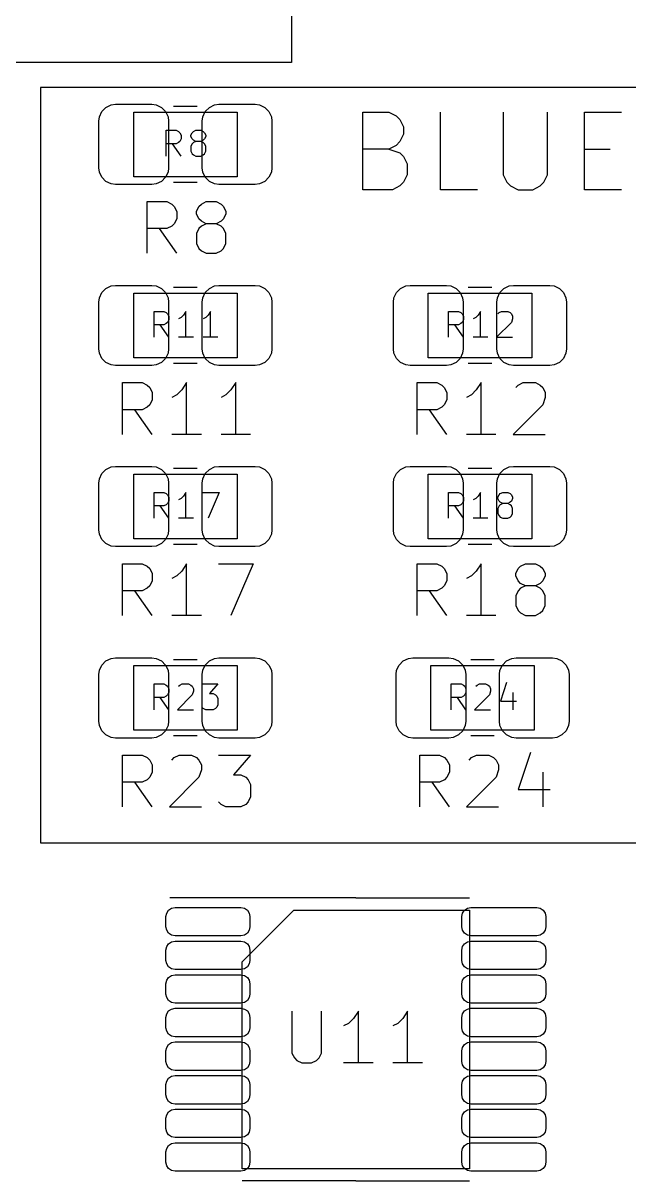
# Model space of a CAD drawing. Header units: millimetres. Extents: x 132 to 276, y -210 to -42.
# Drawn here: x 216.66 to 228.38, y -85.13 to -62.76 of the extents above; entities that cross this region are included whole.
import ezdxf

# ---------------------------------------------------------------- set-up
doc = ezdxf.new("R2010")
doc.units = ezdxf.units.MM
for name, color, linetype in [('BLACK', 7, 'CONTINUOUS'), ('GRAY3', 9, 'CONTINUOUS'), ('LYELLOW', 51, 'CONTINUOUS')]:
    doc.layers.add(name, color=color, linetype=linetype)

msp = doc.modelspace()

# ---------------------------------------------------------------- linework, layer by layer
at = {"layer": 'BLACK', "linetype": 'CONTINUOUS'}
for p, q in [((218.183775, -64.463587), (218.263587, -64.383775)), ((218.263587, -64.383775), (218.365883, -64.336074)), ((218.365883, -64.336074), (218.45, -64.325001)), ((218.45, -64.325001), (219.150001, -64.325)), ((219.150001, -64.325), (219.234117, -64.336074)), ((219.234117, -64.336074), (219.336413, -64.383775)), ((219.336413, -64.383775), (219.416225, -64.463587)), ((220.183775, -64.463587), (220.263587, -64.383775)), ((220.263587, -64.383775), (220.365883, -64.336074)), ((220.365883, -64.336074), (220.45, -64.325001)), ((220.45, -64.325001), (221.150001, -64.325)), ((221.150001, -64.325), (221.234117, -64.336074)), ((221.234117, -64.336074), (221.336413, -64.383775)), ((221.336413, -64.383775), (221.416225, -64.463587)), ((218.125, -64.649999), (218.136074, -64.565883)), ((218.125001, -65.55), (218.125, -64.649999)), ((218.136074, -64.565883), (218.183775, -64.463587)), ((219.416225, -64.463587), (219.463926, -64.565883)), ((219.463926, -64.565883), (219.474999, -64.65)), ((219.474999, -64.65), (219.475, -65.550001)), ((220.125, -64.649999), (220.136074, -64.565883)), ((220.125001, -65.55), (220.125, -64.649999)), ((220.136074, -64.565883), (220.183775, -64.463587)), ((221.416225, -64.463587), (221.463926, -64.565883)), ((221.463926, -64.565883), (221.474999, -64.65)), ((221.474999, -64.65), (221.475, -65.550001)), ((218.136074, -65.634117), (218.125001, -65.55)), ((219.475, -65.550001), (219.463926, -65.634117)), ((220.136074, -65.634117), (220.125001, -65.55)), ((221.475, -65.550001), (221.463926, -65.634117)), ((218.183775, -65.736413), (218.136074, -65.634117)), ((218.263587, -65.816225), (218.183775, -65.736413)), ((219.416225, -65.736413), (219.336413, -65.816225)), ((219.463926, -65.634117), (219.416225, -65.736413)), ((220.183775, -65.736413), (220.136074, -65.634117)), ((220.263587, -65.816225), (220.183775, -65.736413)), ((221.416225, -65.736413), (221.336413, -65.816225)), ((221.463926, -65.634117), (221.416225, -65.736413)), ((218.365883, -65.863926), (218.263587, -65.816225)), ((218.449999, -65.875), (218.365883, -65.863926)), ((219.15, -65.874999), (218.449999, -65.875)), ((219.234117, -65.863926), (219.15, -65.874999)), ((219.336413, -65.816225), (219.234117, -65.863926)), ((220.365883, -65.863926), (220.263587, -65.816225)), ((220.449999, -65.875), (220.365883, -65.863926)), ((221.15, -65.874999), (220.449999, -65.875)), ((221.234117, -65.863926), (221.15, -65.874999)), ((221.336413, -65.816225), (221.234117, -65.863926)), ((218.136074, -68.065883), (218.183775, -67.963587)), ((218.183775, -67.963587), (218.263587, -67.883775)), ((218.263587, -67.883775), (218.365883, -67.836074)), ((218.365883, -67.836074), (218.45, -67.825001)), ((218.45, -67.825001), (219.150001, -67.825)), ((219.150001, -67.825), (219.234117, -67.836074)), ((219.234117, -67.836074), (219.336413, -67.883775)), ((219.336413, -67.883775), (219.416225, -67.963587)), ((219.416225, -67.963587), (219.463926, -68.065883)), ((220.136074, -68.065883), (220.183775, -67.963587)), ((220.183775, -67.963587), (220.263587, -67.883775)), ((220.263587, -67.883775), (220.365883, -67.836074)), ((220.365883, -67.836074), (220.45, -67.825001)), ((220.45, -67.825001), (221.150001, -67.825)), ((221.150001, -67.825), (221.234117, -67.836074)), ((221.234117, -67.836074), (221.336413, -67.883775)), ((221.336413, -67.883775), (221.416225, -67.963587)), ((221.416225, -67.963587), (221.463926, -68.065883)), ((223.836074, -68.065883), (223.883775, -67.963587)), ((223.883775, -67.963587), (223.963587, -67.883775)), ((223.963587, -67.883775), (224.065883, -67.836074)), ((224.065883, -67.836074), (224.15, -67.825001)), ((224.15, -67.825001), (224.850001, -67.825)), ((224.850001, -67.825), (224.934117, -67.836074)), ((224.934117, -67.836074), (225.036413, -67.883775)), ((225.036413, -67.883775), (225.116225, -67.963587)), ((225.116225, -67.963587), (225.163926, -68.065883)), ((225.836074, -68.065883), (225.883775, -67.963587)), ((225.883775, -67.963587), (225.963587, -67.883775)), ((225.963587, -67.883775), (226.065883, -67.836074)), ((226.065883, -67.836074), (226.15, -67.825001)), ((226.15, -67.825001), (226.850001, -67.825)), ((226.850001, -67.825), (226.934117, -67.836074)), ((226.934117, -67.836074), (227.036413, -67.883775)), ((227.036413, -67.883775), (227.116225, -67.963587)), ((227.116225, -67.963587), (227.163926, -68.065883)), ((218.125, -68.149999), (218.136074, -68.065883)), ((218.125001, -69.05), (218.125, -68.149999)), ((219.463926, -68.065883), (219.474999, -68.15)), ((219.474999, -68.15), (219.475, -69.050001)), ((220.125, -68.149999), (220.136074, -68.065883)), ((220.125001, -69.05), (220.125, -68.149999)), ((221.463926, -68.065883), (221.474999, -68.15)), ((221.474999, -68.15), (221.475, -69.050001)), ((223.825, -68.149999), (223.836074, -68.065883)), ((223.825001, -69.05), (223.825, -68.149999)), ((225.163926, -68.065883), (225.174999, -68.15)), ((225.174999, -68.15), (225.175, -69.050001)), ((225.825, -68.149999), (225.836074, -68.065883)), ((225.825001, -69.05), (225.825, -68.149999)), ((227.163926, -68.065883), (227.174999, -68.15)), ((227.174999, -68.15), (227.175, -69.050001)), ((218.136074, -69.134117), (218.125001, -69.05)), ((218.183775, -69.236413), (218.136074, -69.134117)), ((219.463926, -69.134117), (219.416225, -69.236413)), ((219.475, -69.050001), (219.463926, -69.134117)), ((220.136074, -69.134117), (220.125001, -69.05)), ((220.183775, -69.236413), (220.136074, -69.134117)), ((221.463926, -69.134117), (221.416225, -69.236413)), ((221.475, -69.050001), (221.463926, -69.134117)), ((223.836074, -69.134117), (223.825001, -69.05)), ((223.883775, -69.236413), (223.836074, -69.134117)), ((225.163926, -69.134117), (225.116225, -69.236413)), ((225.175, -69.050001), (225.163926, -69.134117)), ((225.836074, -69.134117), (225.825001, -69.05)), ((225.883775, -69.236413), (225.836074, -69.134117)), ((227.163926, -69.134117), (227.116225, -69.236413)), ((227.175, -69.050001), (227.163926, -69.134117)), ((218.263587, -69.316225), (218.183775, -69.236413)), ((218.365883, -69.363926), (218.263587, -69.316225)), ((218.449999, -69.375), (218.365883, -69.363926)), ((219.234117, -69.363926), (219.15, -69.374999)), ((219.336413, -69.316225), (219.234117, -69.363926)), ((219.416225, -69.236413), (219.336413, -69.316225)), ((220.263587, -69.316225), (220.183775, -69.236413)), ((220.365883, -69.363926), (220.263587, -69.316225)), ((220.449999, -69.375), (220.365883, -69.363926)), ((221.234117, -69.363926), (221.15, -69.374999)), ((221.336413, -69.316225), (221.234117, -69.363926)), ((221.416225, -69.236413), (221.336413, -69.316225)), ((223.963587, -69.316225), (223.883775, -69.236413)), ((224.065883, -69.363926), (223.963587, -69.316225)), ((224.149999, -69.375), (224.065883, -69.363926)), ((224.934117, -69.363926), (224.85, -69.374999)), ((225.036413, -69.316225), (224.934117, -69.363926)), ((225.116225, -69.236413), (225.036413, -69.316225)), ((225.963587, -69.316225), (225.883775, -69.236413)), ((226.065883, -69.363926), (225.963587, -69.316225)), ((226.149999, -69.375), (226.065883, -69.363926)), ((226.934117, -69.363926), (226.85, -69.374999)), ((227.036413, -69.316225), (226.934117, -69.363926)), ((227.116225, -69.236413), (227.036413, -69.316225)), ((219.15, -69.374999), (218.449999, -69.375)), ((221.15, -69.374999), (220.449999, -69.375)), ((224.85, -69.374999), (224.149999, -69.375)), ((226.85, -69.374999), (226.149999, -69.375)), ((218.183775, -71.463587), (218.263587, -71.383775)), ((218.263587, -71.383775), (218.365883, -71.336074)), ((218.365883, -71.336074), (218.45, -71.325001)), ((218.45, -71.325001), (219.150001, -71.325)), ((219.150001, -71.325), (219.234117, -71.336074)), ((219.234117, -71.336074), (219.336413, -71.383775)), ((219.336413, -71.383775), (219.416225, -71.463587)), ((220.183775, -71.463587), (220.263587, -71.383775)), ((220.263587, -71.383775), (220.365883, -71.336074)), ((220.365883, -71.336074), (220.45, -71.325001)), ((220.45, -71.325001), (221.150001, -71.325)), ((221.150001, -71.325), (221.234117, -71.336074)), ((221.234117, -71.336074), (221.336413, -71.383775)), ((221.336413, -71.383775), (221.416225, -71.463587)), ((223.883775, -71.463587), (223.963587, -71.383775)), ((223.963587, -71.383775), (224.065883, -71.336074)), ((224.065883, -71.336074), (224.15, -71.325001)), ((224.15, -71.325001), (224.850001, -71.325)), ((224.850001, -71.325), (224.934117, -71.336074)), ((224.934117, -71.336074), (225.036413, -71.383775)), ((225.036413, -71.383775), (225.116225, -71.463587)), ((225.883775, -71.463587), (225.963587, -71.383775)), ((225.963587, -71.383775), (226.065883, -71.336074)), ((226.065883, -71.336074), (226.15, -71.325001)), ((226.15, -71.325001), (226.850001, -71.325)), ((226.850001, -71.325), (226.934117, -71.336074)), ((226.934117, -71.336074), (227.036413, -71.383775)), ((227.036413, -71.383775), (227.116225, -71.463587)), ((218.125, -71.649999), (218.136074, -71.565883)), ((218.136074, -71.565883), (218.183775, -71.463587)), ((219.416225, -71.463587), (219.463926, -71.565883)), ((219.463926, -71.565883), (219.474999, -71.65)), ((220.125, -71.649999), (220.136074, -71.565883)), ((220.136074, -71.565883), (220.183775, -71.463587)), ((221.416225, -71.463587), (221.463926, -71.565883)), ((221.463926, -71.565883), (221.474999, -71.65)), ((223.825, -71.649999), (223.836074, -71.565883)), ((223.836074, -71.565883), (223.883775, -71.463587)), ((225.116225, -71.463587), (225.163926, -71.565883)), ((225.163926, -71.565883), (225.174999, -71.65)), ((225.825, -71.649999), (225.836074, -71.565883)), ((225.836074, -71.565883), (225.883775, -71.463587)), ((227.116225, -71.463587), (227.163926, -71.565883)), ((227.163926, -71.565883), (227.174999, -71.65)), ((218.125001, -72.55), (218.125, -71.649999)), ((219.474999, -71.65), (219.475, -72.550001)), ((220.125001, -72.55), (220.125, -71.649999)), ((221.474999, -71.65), (221.475, -72.550001)), ((223.825001, -72.55), (223.825, -71.649999)), ((225.174999, -71.65), (225.175, -72.550001)), ((225.825001, -72.55), (225.825, -71.649999)), ((227.174999, -71.65), (227.175, -72.550001)), ((218.136074, -72.634117), (218.125001, -72.55)), ((218.183775, -72.736413), (218.136074, -72.634117)), ((219.463926, -72.634117), (219.416225, -72.736413)), ((219.475, -72.550001), (219.463926, -72.634117)), ((220.136074, -72.634117), (220.125001, -72.55)), ((220.183775, -72.736413), (220.136074, -72.634117)), ((221.463926, -72.634117), (221.416225, -72.736413)), ((221.475, -72.550001), (221.463926, -72.634117)), ((223.836074, -72.634117), (223.825001, -72.55)), ((223.883775, -72.736413), (223.836074, -72.634117)), ((225.163926, -72.634117), (225.116225, -72.736413)), ((225.175, -72.550001), (225.163926, -72.634117)), ((225.836074, -72.634117), (225.825001, -72.55)), ((225.883775, -72.736413), (225.836074, -72.634117)), ((227.163926, -72.634117), (227.116225, -72.736413)), ((227.175, -72.550001), (227.163926, -72.634117)), ((218.263587, -72.816225), (218.183775, -72.736413)), ((218.365883, -72.863926), (218.263587, -72.816225)), ((218.449999, -72.875), (218.365883, -72.863926)), ((219.15, -72.874999), (218.449999, -72.875)), ((219.234117, -72.863926), (219.15, -72.874999)), ((219.336413, -72.816225), (219.234117, -72.863926)), ((219.416225, -72.736413), (219.336413, -72.816225)), ((220.263587, -72.816225), (220.183775, -72.736413)), ((220.365883, -72.863926), (220.263587, -72.816225)), ((220.449999, -72.875), (220.365883, -72.863926)), ((221.15, -72.874999), (220.449999, -72.875)), ((221.234117, -72.863926), (221.15, -72.874999)), ((221.336413, -72.816225), (221.234117, -72.863926)), ((221.416225, -72.736413), (221.336413, -72.816225)), ((223.963587, -72.816225), (223.883775, -72.736413)), ((224.065883, -72.863926), (223.963587, -72.816225)), ((224.149999, -72.875), (224.065883, -72.863926)), ((224.85, -72.874999), (224.149999, -72.875)), ((224.934117, -72.863926), (224.85, -72.874999)), ((225.036413, -72.816225), (224.934117, -72.863926)), ((225.116225, -72.736413), (225.036413, -72.816225)), ((225.963587, -72.816225), (225.883775, -72.736413)), ((226.065883, -72.863926), (225.963587, -72.816225)), ((226.149999, -72.875), (226.065883, -72.863926)), ((226.85, -72.874999), (226.149999, -72.875)), ((226.934117, -72.863926), (226.85, -72.874999)), ((227.036413, -72.816225), (226.934117, -72.863926)), ((227.116225, -72.736413), (227.036413, -72.816225)), ((218.136074, -75.265883), (218.183775, -75.163587)), ((218.183775, -75.163587), (218.263587, -75.083775)), ((218.263587, -75.083775), (218.365883, -75.036074)), ((218.365883, -75.036074), (218.45, -75.025001)), ((218.45, -75.025001), (219.150001, -75.025)), ((219.150001, -75.025), (219.234117, -75.036074)), ((219.234117, -75.036074), (219.336413, -75.083775)), ((219.336413, -75.083775), (219.416225, -75.163587)), ((219.416225, -75.163587), (219.463926, -75.265883)), ((220.136074, -75.265883), (220.183775, -75.163587)), ((220.183775, -75.163587), (220.263587, -75.083775)), ((220.263587, -75.083775), (220.365883, -75.036074)), ((220.365883, -75.036074), (220.45, -75.025001)), ((220.45, -75.025001), (221.150001, -75.025)), ((221.150001, -75.025), (221.234117, -75.036074)), ((221.234117, -75.036074), (221.336413, -75.083775)), ((221.336413, -75.083775), (221.416225, -75.163587)), ((221.416225, -75.163587), (221.463926, -75.265883)), ((223.886074, -75.265883), (223.933775, -75.163587)), ((223.933775, -75.163587), (224.013587, -75.083775)), ((224.013587, -75.083775), (224.115883, -75.036074)), ((224.115883, -75.036074), (224.2, -75.025001)), ((224.2, -75.025001), (224.900001, -75.025)), ((224.900001, -75.025), (224.984117, -75.036074)), ((224.984117, -75.036074), (225.086413, -75.083775)), ((225.086413, -75.083775), (225.166225, -75.163587)), ((225.166225, -75.163587), (225.213926, -75.265883)), ((225.886074, -75.265883), (225.933775, -75.163587)), ((225.933775, -75.163587), (226.013587, -75.083775)), ((226.013587, -75.083775), (226.115883, -75.036074)), ((226.115883, -75.036074), (226.2, -75.025001)), ((226.2, -75.025001), (226.900001, -75.025)), ((226.900001, -75.025), (226.984117, -75.036074)), ((226.984117, -75.036074), (227.086413, -75.083775)), ((227.086413, -75.083775), (227.166225, -75.163587)), ((227.166225, -75.163587), (227.213926, -75.265883)), ((218.125, -75.349999), (218.136074, -75.265883)), ((218.125001, -76.25), (218.125, -75.349999)), ((219.463926, -75.265883), (219.474999, -75.35)), ((219.474999, -75.35), (219.475, -76.250001)), ((220.125, -75.349999), (220.136074, -75.265883)), ((220.125001, -76.25), (220.125, -75.349999)), ((221.463926, -75.265883), (221.474999, -75.35)), ((221.474999, -75.35), (221.475, -76.250001)), ((223.875, -75.349999), (223.886074, -75.265883)), ((223.875001, -76.25), (223.875, -75.349999)), ((225.213926, -75.265883), (225.224999, -75.35)), ((225.224999, -75.35), (225.225, -76.250001)), ((225.875, -75.349999), (225.886074, -75.265883)), ((225.875001, -76.25), (225.875, -75.349999)), ((227.213926, -75.265883), (227.224999, -75.35)), ((227.224999, -75.35), (227.225, -76.250001)), ((218.136074, -76.334117), (218.125001, -76.25)), ((219.475, -76.250001), (219.463926, -76.334117)), ((220.136074, -76.334117), (220.125001, -76.25)), ((221.475, -76.250001), (221.463926, -76.334117)), ((223.886074, -76.334117), (223.875001, -76.25)), ((225.225, -76.250001), (225.213926, -76.334117)), ((225.886074, -76.334117), (225.875001, -76.25)), ((227.225, -76.250001), (227.213926, -76.334117)), ((218.183775, -76.436413), (218.136074, -76.334117)), ((218.263587, -76.516225), (218.183775, -76.436413)), ((218.365883, -76.563926), (218.263587, -76.516225)), ((219.336413, -76.516225), (219.234117, -76.563926)), ((219.416225, -76.436413), (219.336413, -76.516225)), ((219.463926, -76.334117), (219.416225, -76.436413)), ((220.183775, -76.436413), (220.136074, -76.334117)), ((220.263587, -76.516225), (220.183775, -76.436413)), ((220.365883, -76.563926), (220.263587, -76.516225)), ((221.336413, -76.516225), (221.234117, -76.563926)), ((221.416225, -76.436413), (221.336413, -76.516225)), ((221.463926, -76.334117), (221.416225, -76.436413)), ((223.933775, -76.436413), (223.886074, -76.334117)), ((224.013587, -76.516225), (223.933775, -76.436413)), ((224.115883, -76.563926), (224.013587, -76.516225)), ((225.086413, -76.516225), (224.984117, -76.563926)), ((225.166225, -76.436413), (225.086413, -76.516225)), ((225.213926, -76.334117), (225.166225, -76.436413)), ((225.933775, -76.436413), (225.886074, -76.334117)), ((226.013587, -76.516225), (225.933775, -76.436413)), ((226.115883, -76.563926), (226.013587, -76.516225)), ((227.086413, -76.516225), (226.984117, -76.563926)), ((227.166225, -76.436413), (227.086413, -76.516225)), ((227.213926, -76.334117), (227.166225, -76.436413)), ((218.449999, -76.575), (218.365883, -76.563926)), ((219.15, -76.574999), (218.449999, -76.575)), ((219.234117, -76.563926), (219.15, -76.574999)), ((220.449999, -76.575), (220.365883, -76.563926)), ((221.15, -76.574999), (220.449999, -76.575)), ((221.234117, -76.563926), (221.15, -76.574999)), ((224.199999, -76.575), (224.115883, -76.563926)), ((224.9, -76.574999), (224.199999, -76.575)), ((224.984117, -76.563926), (224.9, -76.574999)), ((226.199999, -76.575), (226.115883, -76.563926)), ((226.9, -76.574999), (226.199999, -76.575)), ((226.984117, -76.563926), (226.9, -76.574999)), ((219.476256, -79.901256), (219.53303, -79.863321)), ((219.53303, -79.863321), (219.6, -79.85)), ((219.6, -79.85), (220.875, -79.85)), ((220.875, -79.85), (220.94197, -79.863321)), ((220.94197, -79.863321), (220.998744, -79.901256)), ((225.201256, -79.901256), (225.25803, -79.863321)), ((225.25803, -79.863321), (225.325, -79.85)), ((225.325, -79.85), (226.6, -79.85)), ((226.6, -79.85), (226.66697, -79.863321)), ((226.66697, -79.863321), (226.723744, -79.901256)), ((219.425, -80.025), (219.438321, -79.95803)), ((219.425, -80.225), (219.425, -80.025)), ((219.438321, -79.95803), (219.476256, -79.901256)), ((220.998744, -79.901256), (221.036679, -79.95803)), ((221.036679, -79.95803), (221.05, -80.025)), ((221.05, -80.025), (221.05, -80.225)), ((225.15, -80.025), (225.163321, -79.95803)), ((225.15, -80.225), (225.15, -80.025)), ((225.163321, -79.95803), (225.201256, -79.901256)), ((226.723744, -79.901256), (226.761679, -79.95803)), ((226.761679, -79.95803), (226.775, -80.025)), ((226.775, -80.025), (226.775, -80.225)), ((219.438321, -80.29197), (219.425, -80.225)), ((219.476256, -80.348744), (219.438321, -80.29197)), ((221.036679, -80.29197), (220.998744, -80.348744)), ((221.05, -80.225), (221.036679, -80.29197)), ((225.163321, -80.29197), (225.15, -80.225)), ((225.201256, -80.348744), (225.163321, -80.29197)), ((226.761679, -80.29197), (226.723744, -80.348744)), ((226.775, -80.225), (226.761679, -80.29197)), ((219.438321, -80.60803), (219.476256, -80.551256)), ((219.53303, -80.386679), (219.476256, -80.348744)), ((219.476256, -80.551256), (219.53303, -80.513321)), ((219.6, -80.4), (219.53303, -80.386679)), ((219.53303, -80.513321), (219.6, -80.5)), ((220.875, -80.4), (219.6, -80.4)), ((219.6, -80.5), (220.875, -80.5)), ((220.94197, -80.386679), (220.875, -80.4)), ((220.875, -80.5), (220.94197, -80.513321)), ((220.998744, -80.348744), (220.94197, -80.386679)), ((220.94197, -80.513321), (220.998744, -80.551256)), ((220.998744, -80.551256), (221.036679, -80.60803)), ((225.163321, -80.60803), (225.201256, -80.551256)), ((225.25803, -80.386679), (225.201256, -80.348744)), ((225.201256, -80.551256), (225.25803, -80.513321)), ((225.325, -80.4), (225.25803, -80.386679)), ((225.25803, -80.513321), (225.325, -80.5)), ((226.6, -80.4), (225.325, -80.4)), ((225.325, -80.5), (226.6, -80.5)), ((226.66697, -80.386679), (226.6, -80.4)), ((226.6, -80.5), (226.66697, -80.513321)), ((226.723744, -80.348744), (226.66697, -80.386679)), ((226.66697, -80.513321), (226.723744, -80.551256)), ((226.723744, -80.551256), (226.761679, -80.60803)), ((219.425, -80.675), (219.438321, -80.60803)), ((219.425, -80.875), (219.425, -80.675)), ((221.036679, -80.60803), (221.05, -80.675)), ((221.05, -80.675), (221.05, -80.875)), ((225.15, -80.675), (225.163321, -80.60803)), ((225.15, -80.875), (225.15, -80.675)), ((226.761679, -80.60803), (226.775, -80.675)), ((226.775, -80.675), (226.775, -80.875)), ((219.438321, -80.94197), (219.425, -80.875)), ((219.476256, -80.998744), (219.438321, -80.94197)), ((219.53303, -81.036679), (219.476256, -80.998744)), ((220.998744, -80.998744), (220.94197, -81.036679)), ((221.036679, -80.94197), (220.998744, -80.998744)), ((221.05, -80.875), (221.036679, -80.94197)), ((225.163321, -80.94197), (225.15, -80.875)), ((225.201256, -80.998744), (225.163321, -80.94197)), ((225.25803, -81.036679), (225.201256, -80.998744)), ((226.723744, -80.998744), (226.66697, -81.036679)), ((226.761679, -80.94197), (226.723744, -80.998744)), ((226.775, -80.875), (226.761679, -80.94197)), ((219.438321, -81.25803), (219.476256, -81.201256)), ((219.476256, -81.201256), (219.53303, -81.163321)), ((219.6, -81.05), (219.53303, -81.036679)), ((219.53303, -81.163321), (219.6, -81.15)), ((220.875, -81.05), (219.6, -81.05)), ((219.6, -81.15), (220.875, -81.15)), ((220.94197, -81.036679), (220.875, -81.05)), ((220.875, -81.15), (220.94197, -81.163321)), ((220.94197, -81.163321), (220.998744, -81.201256)), ((220.998744, -81.201256), (221.036679, -81.25803)), ((225.163321, -81.25803), (225.201256, -81.201256)), ((225.201256, -81.201256), (225.25803, -81.163321)), ((225.325, -81.05), (225.25803, -81.036679)), ((225.25803, -81.163321), (225.325, -81.15)), ((226.6, -81.05), (225.325, -81.05)), ((225.325, -81.15), (226.6, -81.15)), ((226.66697, -81.036679), (226.6, -81.05)), ((226.6, -81.15), (226.66697, -81.163321)), ((226.66697, -81.163321), (226.723744, -81.201256)), ((226.723744, -81.201256), (226.761679, -81.25803)), ((219.425, -81.325), (219.438321, -81.25803)), ((219.425, -81.525), (219.425, -81.325)), ((221.036679, -81.25803), (221.05, -81.325)), ((221.05, -81.325), (221.05, -81.525)), ((225.15, -81.325), (225.163321, -81.25803)), ((225.15, -81.525), (225.15, -81.325)), ((226.761679, -81.25803), (226.775, -81.325)), ((226.775, -81.325), (226.775, -81.525)), ((219.438321, -81.59197), (219.425, -81.525)), ((219.476256, -81.648744), (219.438321, -81.59197)), ((219.53303, -81.686679), (219.476256, -81.648744)), ((220.998744, -81.648744), (220.94197, -81.686679)), ((221.036679, -81.59197), (220.998744, -81.648744)), ((221.05, -81.525), (221.036679, -81.59197)), ((225.163321, -81.59197), (225.15, -81.525)), ((225.201256, -81.648744), (225.163321, -81.59197)), ((225.25803, -81.686679), (225.201256, -81.648744)), ((226.723744, -81.648744), (226.66697, -81.686679)), ((226.761679, -81.59197), (226.723744, -81.648744)), ((226.775, -81.525), (226.761679, -81.59197)), ((219.438321, -81.90803), (219.476256, -81.851256)), ((219.476256, -81.851256), (219.53303, -81.813321)), ((219.6, -81.7), (219.53303, -81.686679)), ((219.53303, -81.813321), (219.6, -81.8)), ((220.875, -81.7), (219.6, -81.7)), ((219.6, -81.8), (220.875, -81.8)), ((220.94197, -81.686679), (220.875, -81.7)), ((220.875, -81.8), (220.94197, -81.813321)), ((220.94197, -81.813321), (220.998744, -81.851256)), ((220.998744, -81.851256), (221.036679, -81.90803)), ((225.163321, -81.90803), (225.201256, -81.851256)), ((225.201256, -81.851256), (225.25803, -81.813321)), ((225.325, -81.7), (225.25803, -81.686679)), ((225.25803, -81.813321), (225.325, -81.8)), ((226.6, -81.7), (225.325, -81.7)), ((225.325, -81.8), (226.6, -81.8)), ((226.66697, -81.686679), (226.6, -81.7)), ((226.6, -81.8), (226.66697, -81.813321)), ((226.66697, -81.813321), (226.723744, -81.851256)), ((226.723744, -81.851256), (226.761679, -81.90803)), ((219.425, -81.975), (219.438321, -81.90803)), ((219.425, -82.175), (219.425, -81.975)), ((221.036679, -81.90803), (221.05, -81.975)), ((221.05, -81.975), (221.05, -82.175)), ((225.15, -81.975), (225.163321, -81.90803)), ((225.15, -82.175), (225.15, -81.975)), ((226.761679, -81.90803), (226.775, -81.975)), ((226.775, -81.975), (226.775, -82.175)), ((219.438321, -82.24197), (219.425, -82.175)), ((219.476256, -82.298744), (219.438321, -82.24197)), ((219.53303, -82.336679), (219.476256, -82.298744)), ((219.6, -82.35), (219.53303, -82.336679)), ((220.875, -82.35), (219.6, -82.35)), ((220.94197, -82.336679), (220.875, -82.35)), ((220.998744, -82.298744), (220.94197, -82.336679)), ((221.036679, -82.24197), (220.998744, -82.298744)), ((221.05, -82.175), (221.036679, -82.24197)), ((225.163321, -82.24197), (225.15, -82.175)), ((225.201256, -82.298744), (225.163321, -82.24197)), ((225.25803, -82.336679), (225.201256, -82.298744)), ((225.325, -82.35), (225.25803, -82.336679)), ((226.6, -82.35), (225.325, -82.35)), ((226.66697, -82.336679), (226.6, -82.35)), ((226.723744, -82.298744), (226.66697, -82.336679)), ((226.761679, -82.24197), (226.723744, -82.298744)), ((226.775, -82.175), (226.761679, -82.24197)), ((219.425, -82.625), (219.438321, -82.55803)), ((219.438321, -82.55803), (219.476256, -82.501256)), ((219.476256, -82.501256), (219.53303, -82.463321)), ((219.53303, -82.463321), (219.6, -82.45)), ((219.6, -82.45), (220.875, -82.45)), ((220.875, -82.45), (220.94197, -82.463321)), ((220.94197, -82.463321), (220.998744, -82.501256)), ((220.998744, -82.501256), (221.036679, -82.55803)), ((221.036679, -82.55803), (221.05, -82.625)), ((225.15, -82.625), (225.163321, -82.55803)), ((225.163321, -82.55803), (225.201256, -82.501256)), ((225.201256, -82.501256), (225.25803, -82.463321)), ((225.25803, -82.463321), (225.325, -82.45)), ((225.325, -82.45), (226.6, -82.45)), ((226.6, -82.45), (226.66697, -82.463321)), ((226.66697, -82.463321), (226.723744, -82.501256)), ((226.723744, -82.501256), (226.761679, -82.55803)), ((226.761679, -82.55803), (226.775, -82.625)), ((219.425, -82.825), (219.425, -82.625)), ((221.05, -82.625), (221.05, -82.825)), ((225.15, -82.825), (225.15, -82.625)), ((226.775, -82.625), (226.775, -82.825)), ((219.438321, -82.89197), (219.425, -82.825)), ((219.476256, -82.948744), (219.438321, -82.89197)), ((219.53303, -82.986679), (219.476256, -82.948744)), ((219.6, -83), (219.53303, -82.986679)), ((220.875, -83), (219.6, -83)), ((220.94197, -82.986679), (220.875, -83)), ((220.998744, -82.948744), (220.94197, -82.986679)), ((221.036679, -82.89197), (220.998744, -82.948744)), ((221.05, -82.825), (221.036679, -82.89197)), ((225.163321, -82.89197), (225.15, -82.825)), ((225.201256, -82.948744), (225.163321, -82.89197)), ((225.25803, -82.986679), (225.201256, -82.948744)), ((225.325, -83), (225.25803, -82.986679)), ((226.6, -83), (225.325, -83)), ((226.66697, -82.986679), (226.6, -83)), ((226.723744, -82.948744), (226.66697, -82.986679)), ((226.761679, -82.89197), (226.723744, -82.948744)), ((226.775, -82.825), (226.761679, -82.89197)), ((219.425, -83.275), (219.438321, -83.20803)), ((219.438321, -83.20803), (219.476256, -83.151256)), ((219.476256, -83.151256), (219.53303, -83.113321)), ((219.53303, -83.113321), (219.6, -83.1)), ((219.6, -83.1), (220.875, -83.1)), ((220.875, -83.1), (220.94197, -83.113321)), ((220.94197, -83.113321), (220.998744, -83.151256)), ((220.998744, -83.151256), (221.036679, -83.20803)), ((221.036679, -83.20803), (221.05, -83.275)), ((225.15, -83.275), (225.163321, -83.20803)), ((225.163321, -83.20803), (225.201256, -83.151256)), ((225.201256, -83.151256), (225.25803, -83.113321)), ((225.25803, -83.113321), (225.325, -83.1)), ((225.325, -83.1), (226.6, -83.1)), ((226.6, -83.1), (226.66697, -83.113321)), ((226.66697, -83.113321), (226.723744, -83.151256)), ((226.723744, -83.151256), (226.761679, -83.20803)), ((226.761679, -83.20803), (226.775, -83.275)), ((219.425, -83.475), (219.425, -83.275)), ((221.05, -83.275), (221.05, -83.475)), ((225.15, -83.475), (225.15, -83.275)), ((226.775, -83.275), (226.775, -83.475)), ((219.438321, -83.54197), (219.425, -83.475)), ((219.476256, -83.598744), (219.438321, -83.54197)), ((219.53303, -83.636679), (219.476256, -83.598744)), ((219.6, -83.65), (219.53303, -83.636679)), ((220.875, -83.65), (219.6, -83.65)), ((220.94197, -83.636679), (220.875, -83.65)), ((220.998744, -83.598744), (220.94197, -83.636679)), ((221.036679, -83.54197), (220.998744, -83.598744)), ((221.05, -83.475), (221.036679, -83.54197)), ((225.163321, -83.54197), (225.15, -83.475)), ((225.201256, -83.598744), (225.163321, -83.54197)), ((225.25803, -83.636679), (225.201256, -83.598744)), ((225.325, -83.65), (225.25803, -83.636679)), ((226.6, -83.65), (225.325, -83.65)), ((226.66697, -83.636679), (226.6, -83.65)), ((226.723744, -83.598744), (226.66697, -83.636679)), ((226.761679, -83.54197), (226.723744, -83.598744)), ((226.775, -83.475), (226.761679, -83.54197)), ((219.425, -83.925), (219.438321, -83.85803)), ((219.438321, -83.85803), (219.476256, -83.801256)), ((219.476256, -83.801256), (219.53303, -83.763321)), ((219.53303, -83.763321), (219.6, -83.75)), ((219.6, -83.75), (220.875, -83.75)), ((220.875, -83.75), (220.94197, -83.763321)), ((220.94197, -83.763321), (220.998744, -83.801256)), ((220.998744, -83.801256), (221.036679, -83.85803)), ((221.036679, -83.85803), (221.05, -83.925)), ((225.15, -83.925), (225.163321, -83.85803)), ((225.163321, -83.85803), (225.201256, -83.801256)), ((225.201256, -83.801256), (225.25803, -83.763321)), ((225.25803, -83.763321), (225.325, -83.75)), ((225.325, -83.75), (226.6, -83.75)), ((226.6, -83.75), (226.66697, -83.763321)), ((226.66697, -83.763321), (226.723744, -83.801256)), ((226.723744, -83.801256), (226.761679, -83.85803)), ((226.761679, -83.85803), (226.775, -83.925)), ((219.425, -84.125), (219.425, -83.925)), ((219.438321, -84.19197), (219.425, -84.125)), ((221.05, -84.125), (221.036679, -84.19197)), ((221.05, -83.925), (221.05, -84.125)), ((225.15, -84.125), (225.15, -83.925)), ((225.163321, -84.19197), (225.15, -84.125)), ((226.775, -84.125), (226.761679, -84.19197)), ((226.775, -83.925), (226.775, -84.125)), ((219.476256, -84.248744), (219.438321, -84.19197)), ((219.53303, -84.286679), (219.476256, -84.248744)), ((219.6, -84.3), (219.53303, -84.286679)), ((220.875, -84.3), (219.6, -84.3)), ((220.94197, -84.286679), (220.875, -84.3)), ((220.998744, -84.248744), (220.94197, -84.286679)), ((221.036679, -84.19197), (220.998744, -84.248744)), ((225.201256, -84.248744), (225.163321, -84.19197)), ((225.25803, -84.286679), (225.201256, -84.248744)), ((225.325, -84.3), (225.25803, -84.286679)), ((226.6, -84.3), (225.325, -84.3)), ((226.66697, -84.286679), (226.6, -84.3)), ((226.723744, -84.248744), (226.66697, -84.286679)), ((226.761679, -84.19197), (226.723744, -84.248744)), ((219.425, -84.575), (219.438321, -84.50803)), ((219.425, -84.775), (219.425, -84.575)), ((219.438321, -84.50803), (219.476256, -84.451256)), ((219.476256, -84.451256), (219.53303, -84.413321)), ((219.53303, -84.413321), (219.6, -84.4)), ((219.6, -84.4), (220.875, -84.4)), ((220.875, -84.4), (220.94197, -84.413321)), ((220.94197, -84.413321), (220.998744, -84.451256)), ((220.998744, -84.451256), (221.036679, -84.50803)), ((221.036679, -84.50803), (221.05, -84.575)), ((221.05, -84.575), (221.05, -84.775)), ((225.15, -84.575), (225.163321, -84.50803)), ((225.15, -84.775), (225.15, -84.575)), ((225.163321, -84.50803), (225.201256, -84.451256)), ((225.201256, -84.451256), (225.25803, -84.413321)), ((225.25803, -84.413321), (225.325, -84.4)), ((225.325, -84.4), (226.6, -84.4)), ((226.6, -84.4), (226.66697, -84.413321)), ((226.66697, -84.413321), (226.723744, -84.451256)), ((226.723744, -84.451256), (226.761679, -84.50803)), ((226.761679, -84.50803), (226.775, -84.575)), ((226.775, -84.575), (226.775, -84.775)), ((219.438321, -84.84197), (219.425, -84.775)), ((221.05, -84.775), (221.036679, -84.84197)), ((225.163321, -84.84197), (225.15, -84.775)), ((226.775, -84.775), (226.761679, -84.84197)), ((219.476256, -84.898744), (219.438321, -84.84197)), ((219.53303, -84.936679), (219.476256, -84.898744)), ((219.6, -84.95), (219.53303, -84.936679)), ((220.875, -84.95), (219.6, -84.95)), ((220.94197, -84.936679), (220.875, -84.95)), ((220.998744, -84.898744), (220.94197, -84.936679)), ((221.036679, -84.84197), (220.998744, -84.898744)), ((225.201256, -84.898744), (225.163321, -84.84197)), ((225.25803, -84.936679), (225.201256, -84.898744)), ((225.325, -84.95), (225.25803, -84.936679)), ((226.6, -84.95), (225.325, -84.95)), ((226.66697, -84.936679), (226.6, -84.95)), ((226.723744, -84.898744), (226.66697, -84.936679)), ((226.761679, -84.84197), (226.723744, -84.898744))]:
    msp.add_line(p, q, dxfattribs=at)
at = {"layer": 'GRAY3', "linetype": 'CONTINUOUS'}
for p, q in [((221.85, -47.42), (221.85, -63.52)), ((221.85, -63.52), (191.01, -63.52)), ((218.8, -64.475), (220.8, -64.475)), ((218.8, -65.725), (218.8, -64.475)), ((220.8, -64.475), (220.8, -65.725)), ((219.430952, -65.327149), (219.430952, -64.827149)), ((219.430952, -64.827149), (219.621428, -64.827149)), ((219.621428, -64.827149), (219.669047, -64.850959)), ((219.669047, -64.850959), (219.692857, -64.874768)), ((219.692857, -64.874768), (219.716666, -64.922387)), ((219.907143, -64.922387), (219.930952, -64.874768)), ((219.930952, -64.874768), (219.954762, -64.850959)), ((219.954762, -64.850959), (220.002381, -64.827149)), ((220.002381, -64.827149), (220.097619, -64.827149)), ((220.097619, -64.827149), (220.145238, -64.850959)), ((220.145238, -64.850959), (220.169047, -64.874768)), ((220.169047, -64.874768), (220.192857, -64.922387)), ((219.621428, -65.089054), (219.430952, -65.089054)), ((219.716666, -65.327149), (219.55, -65.089054)), ((219.669047, -65.065244), (219.621428, -65.089054)), ((219.692857, -65.041435), (219.669047, -65.065244)), ((219.716666, -64.993816), (219.692857, -65.041435)), ((219.716666, -64.922387), (219.716666, -64.993816)), ((219.907143, -64.946197), (219.907143, -64.922387)), ((219.930952, -64.993816), (219.907143, -64.946197)), ((219.930952, -65.089054), (219.907143, -65.136673)), ((219.954762, -65.017625), (219.930952, -64.993816)), ((219.954762, -65.065244), (219.930952, -65.089054)), ((220.002381, -65.041435), (219.954762, -65.017625)), ((220.002381, -65.041435), (219.954762, -65.065244)), ((220.097619, -65.041435), (220.002381, -65.041435)), ((220.145238, -65.017625), (220.097619, -65.041435)), ((220.145238, -65.065244), (220.097619, -65.041435)), ((220.169047, -64.993816), (220.145238, -65.017625)), ((220.169047, -65.089054), (220.145238, -65.065244)), ((220.192857, -64.946197), (220.169047, -64.993816)), ((220.192857, -65.136673), (220.169047, -65.089054)), ((220.192857, -64.922387), (220.192857, -64.946197)), ((219.907143, -65.136673), (219.907143, -65.231911)), ((219.907143, -65.231911), (219.930952, -65.27953)), ((219.930952, -65.27953), (219.954762, -65.30334)), ((219.954762, -65.30334), (220.002381, -65.327149)), ((220.002381, -65.327149), (220.097619, -65.327149)), ((220.097619, -65.327149), (220.145238, -65.30334)), ((220.145238, -65.30334), (220.169047, -65.27953)), ((220.169047, -65.27953), (220.192857, -65.231911)), ((220.192857, -65.231911), (220.192857, -65.136673)), ((220.8, -65.725), (218.8, -65.725)), ((218.8, -67.975), (220.8, -67.975)), ((218.8, -69.225), (218.8, -67.975)), ((220.8, -67.975), (220.8, -69.225)), ((224.5, -67.975), (226.5, -67.975)), ((224.5, -69.225), (224.5, -67.975)), ((226.5, -67.975), (226.5, -69.225)), ((219.192857, -68.827149), (219.192857, -68.327149)), ((219.192857, -68.327149), (219.383333, -68.327149)), ((219.383333, -68.327149), (219.430952, -68.350959)), ((219.430952, -68.350959), (219.454762, -68.374768)), ((219.454762, -68.374768), (219.478571, -68.422387)), ((219.478571, -68.422387), (219.478571, -68.493816)), ((219.716667, -68.446197), (219.669048, -68.470006)), ((219.764286, -68.398578), (219.716667, -68.446197)), ((219.811905, -68.327149), (219.764286, -68.398578)), ((219.811905, -68.827149), (219.811905, -68.327149)), ((220.192857, -68.446197), (220.145238, -68.470006)), ((220.240476, -68.398578), (220.192857, -68.446197)), ((220.288095, -68.327149), (220.240476, -68.398578)), ((220.288095, -68.827149), (220.288095, -68.327149)), ((224.892857, -68.827149), (224.892857, -68.327149)), ((224.892857, -68.327149), (225.083333, -68.327149)), ((225.083333, -68.327149), (225.130952, -68.350959)), ((225.130952, -68.350959), (225.154762, -68.374768)), ((225.154762, -68.374768), (225.178571, -68.422387)), ((225.178571, -68.422387), (225.178571, -68.493816)), ((225.416667, -68.446197), (225.369048, -68.470006)), ((225.464286, -68.398578), (225.416667, -68.446197)), ((225.511905, -68.327149), (225.464286, -68.398578)), ((225.511905, -68.827149), (225.511905, -68.327149)), ((225.845238, -68.374768), (225.869047, -68.350959)), ((225.869047, -68.350959), (225.916666, -68.327149)), ((225.916666, -68.327149), (226.035714, -68.327149)), ((226.035714, -68.327149), (226.083333, -68.350959)), ((226.083333, -68.350959), (226.107142, -68.374768)), ((226.107142, -68.374768), (226.130952, -68.422387)), ((226.130952, -68.470006), (226.107142, -68.541435)), ((226.130952, -68.422387), (226.130952, -68.470006)), ((219.383333, -68.589054), (219.192857, -68.589054)), ((219.478571, -68.827149), (219.311905, -68.589054)), ((219.430952, -68.565244), (219.383333, -68.589054)), ((219.454762, -68.541435), (219.430952, -68.565244)), ((219.478571, -68.493816), (219.454762, -68.541435)), ((225.083333, -68.589054), (224.892857, -68.589054)), ((225.178571, -68.827149), (225.011905, -68.589054)), ((225.130952, -68.565244), (225.083333, -68.589054)), ((225.154762, -68.541435), (225.130952, -68.565244)), ((225.178571, -68.493816), (225.154762, -68.541435)), ((226.107142, -68.541435), (225.821428, -68.827149)), ((219.954762, -68.827149), (219.669048, -68.827149)), ((220.430952, -68.827149), (220.145238, -68.827149)), ((225.654762, -68.827149), (225.369048, -68.827149)), ((225.821428, -68.827149), (226.130952, -68.827149)), ((220.8, -69.225), (218.8, -69.225)), ((226.5, -69.225), (224.5, -69.225)), ((218.8, -71.475), (220.8, -71.475)), ((218.8, -72.725), (218.8, -71.475)), ((220.8, -71.475), (220.8, -72.725)), ((224.5, -71.475), (226.5, -71.475)), ((224.5, -72.725), (224.5, -71.475)), ((226.5, -71.475), (226.5, -72.725)), ((219.192857, -72.327149), (219.192857, -71.827149)), ((219.192857, -71.827149), (219.383333, -71.827149)), ((219.383333, -71.827149), (219.430952, -71.850959)), ((219.811905, -71.827149), (219.764286, -71.898578)), ((219.811905, -72.327149), (219.811905, -71.827149)), ((220.121428, -71.827149), (220.454761, -71.827149)), ((220.454761, -71.827149), (220.240476, -72.327149)), ((224.892857, -72.327149), (224.892857, -71.827149)), ((224.892857, -71.827149), (225.083333, -71.827149)), ((225.083333, -71.827149), (225.130952, -71.850959)), ((225.511905, -71.827149), (225.464286, -71.898578)), ((225.511905, -72.327149), (225.511905, -71.827149)), ((225.892857, -71.850959), (225.940476, -71.827149)), ((225.940476, -71.827149), (226.035714, -71.827149)), ((226.035714, -71.827149), (226.083333, -71.850959)), ((219.430952, -71.850959), (219.454762, -71.874768)), ((219.454762, -72.041435), (219.430952, -72.065244)), ((219.454762, -71.874768), (219.478571, -71.922387)), ((219.478571, -71.993816), (219.454762, -72.041435)), ((219.478571, -71.922387), (219.478571, -71.993816)), ((219.716667, -71.946197), (219.669048, -71.970006)), ((219.764286, -71.898578), (219.716667, -71.946197)), ((225.130952, -71.850959), (225.154762, -71.874768)), ((225.154762, -72.041435), (225.130952, -72.065244)), ((225.154762, -71.874768), (225.178571, -71.922387)), ((225.178571, -71.993816), (225.154762, -72.041435)), ((225.178571, -71.922387), (225.178571, -71.993816)), ((225.416667, -71.946197), (225.369048, -71.970006)), ((225.464286, -71.898578), (225.416667, -71.946197)), ((225.845238, -71.922387), (225.869047, -71.874768)), ((225.845238, -71.946197), (225.845238, -71.922387)), ((225.869047, -71.993816), (225.845238, -71.946197)), ((225.869047, -71.874768), (225.892857, -71.850959)), ((225.892857, -72.017625), (225.869047, -71.993816)), ((225.940476, -72.041435), (225.892857, -72.017625)), ((225.940476, -72.041435), (225.892857, -72.065244)), ((226.035714, -72.041435), (225.940476, -72.041435)), ((226.083333, -72.017625), (226.035714, -72.041435)), ((226.083333, -72.065244), (226.035714, -72.041435)), ((226.083333, -71.850959), (226.107142, -71.874768)), ((226.107142, -71.993816), (226.083333, -72.017625)), ((226.107142, -71.874768), (226.130952, -71.922387)), ((226.130952, -71.946197), (226.107142, -71.993816)), ((226.130952, -71.922387), (226.130952, -71.946197)), ((219.383333, -72.089054), (219.192857, -72.089054)), ((219.478571, -72.327149), (219.311905, -72.089054)), ((219.430952, -72.065244), (219.383333, -72.089054)), ((225.083333, -72.089054), (224.892857, -72.089054)), ((225.178571, -72.327149), (225.011905, -72.089054)), ((225.130952, -72.065244), (225.083333, -72.089054)), ((225.869047, -72.089054), (225.845238, -72.136673)), ((225.845238, -72.136673), (225.845238, -72.231911)), ((225.845238, -72.231911), (225.869047, -72.27953)), ((225.892857, -72.065244), (225.869047, -72.089054)), ((225.869047, -72.27953), (225.892857, -72.30334)), ((226.107142, -72.089054), (226.083333, -72.065244)), ((226.083333, -72.30334), (226.107142, -72.27953)), ((226.130952, -72.136673), (226.107142, -72.089054)), ((226.107142, -72.27953), (226.130952, -72.231911)), ((226.130952, -72.231911), (226.130952, -72.136673)), ((219.954762, -72.327149), (219.669048, -72.327149)), ((225.654762, -72.327149), (225.369048, -72.327149)), ((225.892857, -72.30334), (225.940476, -72.327149)), ((225.940476, -72.327149), (226.035714, -72.327149)), ((226.035714, -72.327149), (226.083333, -72.30334)), ((220.8, -72.725), (218.8, -72.725)), ((226.5, -72.725), (224.5, -72.725)), ((218.8, -75.175), (220.8, -75.175)), ((218.8, -76.425), (218.8, -75.175)), ((220.8, -75.175), (220.8, -76.425)), ((224.55, -75.175), (226.55, -75.175)), ((224.55, -76.425), (224.55, -75.175)), ((226.55, -75.175), (226.55, -76.425)), ((219.192857, -76.027149), (219.192857, -75.527149)), ((219.192857, -75.527149), (219.383333, -75.527149)), ((219.383333, -75.527149), (219.430952, -75.550959)), ((219.430952, -75.550959), (219.454762, -75.574768)), ((219.454762, -75.574768), (219.478571, -75.622387)), ((219.478571, -75.622387), (219.478571, -75.693816)), ((219.669048, -75.574768), (219.692857, -75.550959)), ((219.692857, -75.550959), (219.740476, -75.527149)), ((219.740476, -75.527149), (219.859524, -75.527149)), ((219.859524, -75.527149), (219.907143, -75.550959)), ((219.907143, -75.550959), (219.930952, -75.574768)), ((219.930952, -75.574768), (219.954762, -75.622387)), ((219.954762, -75.622387), (219.954762, -75.670006)), ((220.121428, -75.527149), (220.430952, -75.527149)), ((220.430952, -75.527149), (220.264285, -75.717625)), ((224.942857, -76.027149), (224.942857, -75.527149)), ((224.942857, -75.527149), (225.133333, -75.527149)), ((225.133333, -75.527149), (225.180952, -75.550959)), ((225.180952, -75.550959), (225.204762, -75.574768)), ((225.204762, -75.574768), (225.228571, -75.622387)), ((225.228571, -75.622387), (225.228571, -75.693816)), ((225.419048, -75.574768), (225.442857, -75.550959)), ((225.442857, -75.550959), (225.490476, -75.527149)), ((225.490476, -75.527149), (225.609524, -75.527149)), ((225.609524, -75.527149), (225.657143, -75.550959)), ((225.657143, -75.550959), (225.680952, -75.574768)), ((225.680952, -75.574768), (225.704762, -75.622387)), ((225.704762, -75.622387), (225.704762, -75.670006)), ((226.014285, -75.50334), (225.895238, -75.860482)), ((219.383333, -75.789054), (219.192857, -75.789054)), ((219.478571, -76.027149), (219.311905, -75.789054)), ((219.430952, -75.765244), (219.383333, -75.789054)), ((219.454762, -75.741435), (219.430952, -75.765244)), ((219.478571, -75.693816), (219.454762, -75.741435)), ((219.930952, -75.741435), (219.645238, -76.027149)), ((219.954762, -75.670006), (219.930952, -75.741435)), ((220.264285, -75.717625), (220.335714, -75.717625)), ((220.335714, -75.717625), (220.383333, -75.741435)), ((220.383333, -75.741435), (220.407142, -75.765244)), ((220.407142, -75.765244), (220.430952, -75.812863)), ((220.430952, -75.812863), (220.430952, -75.931911)), ((225.133333, -75.789054), (224.942857, -75.789054)), ((225.228571, -76.027149), (225.061905, -75.789054)), ((225.180952, -75.765244), (225.133333, -75.789054)), ((225.204762, -75.741435), (225.180952, -75.765244)), ((225.228571, -75.693816), (225.204762, -75.741435)), ((225.680952, -75.741435), (225.395238, -76.027149)), ((225.704762, -75.670006), (225.680952, -75.741435)), ((225.895238, -75.860482), (226.204761, -75.860482)), ((226.133333, -75.693816), (226.133333, -76.027149)), ((219.645238, -76.027149), (219.954762, -76.027149)), ((220.145238, -76.00334), (220.121428, -75.97953)), ((220.192857, -76.027149), (220.145238, -76.00334)), ((220.335714, -76.027149), (220.192857, -76.027149)), ((220.383333, -76.00334), (220.335714, -76.027149)), ((220.407142, -75.97953), (220.383333, -76.00334)), ((220.430952, -75.931911), (220.407142, -75.97953)), ((225.395238, -76.027149), (225.704762, -76.027149)), ((220.8, -76.425), (218.8, -76.425)), ((226.55, -76.425), (224.55, -76.425)), ((220.9, -80.9), (221.9, -79.9)), ((221.9, -79.9), (225.3, -79.9)), ((225.3, -79.9), (225.3, -84.9)), ((220.9, -84.9), (220.9, -80.9)), ((221.861905, -81.854819), (221.861905, -82.664342)), ((222.433333, -82.664342), (222.433333, -81.854819)), ((223.147619, -81.854819), (223.052381, -81.997676)), ((223.147619, -82.854819), (223.147619, -81.854819)), ((224.1, -81.854819), (224.004762, -81.997676)), ((224.1, -82.854819), (224.1, -81.854819)), ((222.957143, -82.092914), (222.861905, -82.140533)), ((223.052381, -81.997676), (222.957143, -82.092914)), ((223.909524, -82.092914), (223.814286, -82.140533)), ((224.004762, -81.997676), (223.909524, -82.092914)), ((221.861905, -82.664342), (221.909524, -82.75958)), ((221.909524, -82.75958), (221.957143, -82.8072)), ((222.338095, -82.8072), (222.385714, -82.75958)), ((222.385714, -82.75958), (222.433333, -82.664342)), ((221.957143, -82.8072), (222.052381, -82.854819)), ((222.052381, -82.854819), (222.242857, -82.854819)), ((222.242857, -82.854819), (222.338095, -82.8072)), ((223.433333, -82.854819), (222.861905, -82.854819)), ((224.385714, -82.854819), (223.814286, -82.854819)), ((225.3, -84.9), (220.9, -84.9))]:
    msp.add_line(p, q, dxfattribs=at)
at = {"layer": 'LYELLOW', "linetype": 'CONTINUOUS'}
for p, q in [((221.85, -47.42), (221.85, -63.52)), ((221.85, -63.52), (191.01, -63.52)), ((217, -64), (217, -78.6)), ((229.5, -64), (217, -64)), ((220.027064, -64.365), (219.572936, -64.365)), ((223.235713, -65.975728), (223.235713, -64.475728)), ((223.235713, -64.475728), (223.735713, -64.475728)), ((223.735713, -64.475728), (223.878571, -64.547157)), ((223.878571, -64.547157), (223.949999, -64.618585)), ((223.949999, -64.618585), (224.021428, -64.761442)), ((224.735713, -65.975728), (224.735713, -64.475728)), ((225.949999, -64.475728), (225.949999, -65.690014)), ((226.807142, -65.690014), (226.807142, -64.475728)), ((227.521428, -65.975728), (227.521428, -64.475728)), ((227.521428, -64.475728), (228.235714, -64.475728)), ((224.021428, -64.761442), (224.021428, -64.9043)), ((223.878571, -65.118585), (223.735713, -65.190014)), ((223.949999, -65.047157), (223.878571, -65.118585)), ((224.021428, -64.9043), (223.949999, -65.047157)), ((223.735713, -65.190014), (223.235713, -65.190014)), ((223.735713, -65.190014), (223.949999, -65.261442)), ((223.949999, -65.261442), (224.021428, -65.332871)), ((224.021428, -65.332871), (224.092856, -65.475728)), ((227.521428, -65.190014), (228.021428, -65.190014)), ((224.092856, -65.475728), (224.092856, -65.690014)), ((224.092856, -65.690014), (224.021428, -65.832871)), ((225.949999, -65.690014), (226.021428, -65.832871)), ((226.735714, -65.832871), (226.807142, -65.690014)), ((220.027064, -65.835), (219.572936, -65.835)), ((223.807142, -65.975728), (223.235713, -65.975728)), ((223.949999, -65.9043), (223.807142, -65.975728)), ((224.021428, -65.832871), (223.949999, -65.9043)), ((225.449999, -65.975728), (224.735713, -65.975728)), ((226.021428, -65.832871), (226.092857, -65.9043)), ((226.092857, -65.9043), (226.235714, -65.975728)), ((226.235714, -65.975728), (226.521428, -65.975728)), ((226.521428, -65.975728), (226.664285, -65.9043)), ((226.664285, -65.9043), (226.735714, -65.832871)), ((228.235714, -65.975728), (227.521428, -65.975728)), ((219.061905, -67.204819), (219.061905, -66.204819)), ((219.061905, -66.204819), (219.442857, -66.204819)), ((219.442857, -66.204819), (219.538095, -66.252438)), ((220.109524, -66.252438), (220.204762, -66.204819)), ((220.204762, -66.204819), (220.395238, -66.204819)), ((220.395238, -66.204819), (220.490476, -66.252438)), ((219.538095, -66.252438), (219.585714, -66.300057)), ((219.585714, -66.300057), (219.633333, -66.395295)), ((219.633333, -66.395295), (219.633333, -66.538152)), ((220.014286, -66.395295), (220.061905, -66.300057)), ((220.014286, -66.442914), (220.014286, -66.395295)), ((220.061905, -66.538152), (220.014286, -66.442914)), ((220.061905, -66.300057), (220.109524, -66.252438)), ((220.490476, -66.252438), (220.538095, -66.300057)), ((220.538095, -66.300057), (220.585714, -66.395295)), ((220.585714, -66.442914), (220.538095, -66.538152)), ((220.585714, -66.395295), (220.585714, -66.442914)), ((219.538095, -66.681009), (219.442857, -66.728628)), ((219.585714, -66.63339), (219.538095, -66.681009)), ((219.633333, -66.538152), (219.585714, -66.63339)), ((220.109524, -66.585771), (220.061905, -66.538152)), ((220.109524, -66.681009), (220.061905, -66.728628)), ((220.204762, -66.63339), (220.109524, -66.585771)), ((220.204762, -66.63339), (220.109524, -66.681009)), ((220.395238, -66.63339), (220.204762, -66.63339)), ((220.490476, -66.585771), (220.395238, -66.63339)), ((220.490476, -66.681009), (220.395238, -66.63339)), ((220.538095, -66.538152), (220.490476, -66.585771)), ((220.538095, -66.728628), (220.490476, -66.681009)), ((219.442857, -66.728628), (219.061905, -66.728628)), ((219.633333, -67.204819), (219.3, -66.728628)), ((220.061905, -66.728628), (220.014286, -66.823866)), ((220.014286, -66.823866), (220.014286, -67.014342)), ((220.585714, -66.823866), (220.538095, -66.728628)), ((220.585714, -67.014342), (220.585714, -66.823866)), ((220.014286, -67.014342), (220.061905, -67.10958)), ((220.061905, -67.10958), (220.109524, -67.1572)), ((220.490476, -67.1572), (220.538095, -67.10958)), ((220.538095, -67.10958), (220.585714, -67.014342)), ((220.109524, -67.1572), (220.204762, -67.204819)), ((220.204762, -67.204819), (220.395238, -67.204819)), ((220.395238, -67.204819), (220.490476, -67.1572)), ((220.027064, -67.865), (219.572936, -67.865)), ((225.727064, -67.865), (225.272936, -67.865)), ((220.027064, -69.335), (219.572936, -69.335)), ((225.727064, -69.335), (225.272936, -69.335)), ((218.585714, -70.704819), (218.585714, -69.704819)), ((218.585714, -69.704819), (218.966666, -69.704819)), ((218.966666, -69.704819), (219.061904, -69.752438)), ((219.061904, -69.752438), (219.109523, -69.800057)), ((219.109523, -69.800057), (219.157142, -69.895295)), ((219.823809, -69.704819), (219.728571, -69.847676)), ((219.823809, -70.704819), (219.823809, -69.704819)), ((220.77619, -69.704819), (220.680952, -69.847676)), ((220.77619, -70.704819), (220.77619, -69.704819)), ((224.285714, -70.704819), (224.285714, -69.704819)), ((224.285714, -69.704819), (224.666666, -69.704819)), ((224.666666, -69.704819), (224.761904, -69.752438)), ((224.761904, -69.752438), (224.809523, -69.800057)), ((224.809523, -69.800057), (224.857142, -69.895295)), ((225.523809, -69.704819), (225.428571, -69.847676)), ((225.523809, -70.704819), (225.523809, -69.704819)), ((226.190476, -69.800057), (226.238095, -69.752438)), ((226.238095, -69.752438), (226.333333, -69.704819)), ((226.333333, -69.704819), (226.571428, -69.704819)), ((226.571428, -69.704819), (226.666666, -69.752438)), ((226.666666, -69.752438), (226.714285, -69.800057)), ((226.714285, -69.800057), (226.761904, -69.895295)), ((219.157142, -70.038152), (219.109523, -70.13339)), ((219.157142, -69.895295), (219.157142, -70.038152)), ((219.633333, -69.942914), (219.538095, -69.990533)), ((219.728571, -69.847676), (219.633333, -69.942914)), ((220.585714, -69.942914), (220.490476, -69.990533)), ((220.680952, -69.847676), (220.585714, -69.942914)), ((224.857142, -70.038152), (224.809523, -70.13339)), ((224.857142, -69.895295), (224.857142, -70.038152)), ((225.333333, -69.942914), (225.238095, -69.990533)), ((225.428571, -69.847676), (225.333333, -69.942914)), ((226.761904, -69.990533), (226.714285, -70.13339)), ((226.761904, -69.895295), (226.761904, -69.990533)), ((218.966666, -70.228628), (218.585714, -70.228628)), ((219.157142, -70.704819), (218.823809, -70.228628)), ((219.061904, -70.181009), (218.966666, -70.228628)), ((219.109523, -70.13339), (219.061904, -70.181009)), ((224.666666, -70.228628), (224.285714, -70.228628)), ((224.857142, -70.704819), (224.523809, -70.228628)), ((224.761904, -70.181009), (224.666666, -70.228628)), ((224.809523, -70.13339), (224.761904, -70.181009)), ((226.714285, -70.13339), (226.142857, -70.704819)), ((220.109523, -70.704819), (219.538095, -70.704819)), ((221.061904, -70.704819), (220.490476, -70.704819)), ((225.809523, -70.704819), (225.238095, -70.704819)), ((226.142857, -70.704819), (226.761904, -70.704819)), ((220.027064, -71.365), (219.572936, -71.365)), ((225.727064, -71.365), (225.272936, -71.365)), ((220.027064, -72.835), (219.572936, -72.835)), ((225.727064, -72.835), (225.272936, -72.835)), ((218.585714, -74.204819), (218.585714, -73.204819)), ((218.585714, -73.204819), (218.966666, -73.204819)), ((218.966666, -73.204819), (219.061904, -73.252438)), ((219.061904, -73.252438), (219.109523, -73.300057)), ((219.109523, -73.300057), (219.157142, -73.395295)), ((219.157142, -73.395295), (219.157142, -73.538152)), ((219.728571, -73.347676), (219.633333, -73.442914)), ((219.823809, -73.204819), (219.728571, -73.347676)), ((219.823809, -74.204819), (219.823809, -73.204819)), ((220.442857, -73.204819), (221.109523, -73.204819)), ((221.109523, -73.204819), (220.680952, -74.204819)), ((224.285714, -74.204819), (224.285714, -73.204819)), ((224.285714, -73.204819), (224.666666, -73.204819)), ((224.666666, -73.204819), (224.761904, -73.252438)), ((224.761904, -73.252438), (224.809523, -73.300057)), ((224.809523, -73.300057), (224.857142, -73.395295)), ((224.857142, -73.395295), (224.857142, -73.538152)), ((225.428571, -73.347676), (225.333333, -73.442914)), ((225.523809, -73.204819), (225.428571, -73.347676)), ((225.523809, -74.204819), (225.523809, -73.204819)), ((226.190476, -73.395295), (226.238095, -73.300057)), ((226.190476, -73.442914), (226.190476, -73.395295)), ((226.238095, -73.300057), (226.285714, -73.252438)), ((226.285714, -73.252438), (226.380952, -73.204819)), ((226.380952, -73.204819), (226.571428, -73.204819)), ((226.571428, -73.204819), (226.666666, -73.252438)), ((226.666666, -73.252438), (226.714285, -73.300057)), ((226.714285, -73.300057), (226.761904, -73.395295)), ((226.761904, -73.395295), (226.761904, -73.442914)), ((219.157142, -73.538152), (219.109523, -73.63339)), ((219.633333, -73.442914), (219.538095, -73.490533)), ((224.857142, -73.538152), (224.809523, -73.63339)), ((225.333333, -73.442914), (225.238095, -73.490533)), ((226.238095, -73.538152), (226.190476, -73.442914)), ((226.285714, -73.585771), (226.238095, -73.538152)), ((226.380952, -73.63339), (226.285714, -73.585771)), ((226.666666, -73.585771), (226.571428, -73.63339)), ((226.714285, -73.538152), (226.666666, -73.585771)), ((226.761904, -73.442914), (226.714285, -73.538152)), ((218.966666, -73.728628), (218.585714, -73.728628)), ((219.157142, -74.204819), (218.823809, -73.728628)), ((219.061904, -73.681009), (218.966666, -73.728628)), ((219.109523, -73.63339), (219.061904, -73.681009)), ((224.666666, -73.728628), (224.285714, -73.728628)), ((224.857142, -74.204819), (224.523809, -73.728628)), ((224.761904, -73.681009), (224.666666, -73.728628)), ((224.809523, -73.63339), (224.761904, -73.681009)), ((226.238095, -73.728628), (226.190476, -73.823866)), ((226.190476, -73.823866), (226.190476, -74.014342)), ((226.285714, -73.681009), (226.238095, -73.728628)), ((226.380952, -73.63339), (226.285714, -73.681009)), ((226.571428, -73.63339), (226.380952, -73.63339)), ((226.666666, -73.681009), (226.571428, -73.63339)), ((226.714285, -73.728628), (226.666666, -73.681009)), ((226.761904, -73.823866), (226.714285, -73.728628)), ((226.761904, -74.014342), (226.761904, -73.823866)), ((226.190476, -74.014342), (226.238095, -74.10958)), ((226.714285, -74.10958), (226.761904, -74.014342)), ((220.109523, -74.204819), (219.538095, -74.204819)), ((225.809523, -74.204819), (225.238095, -74.204819)), ((226.238095, -74.10958), (226.285714, -74.1572)), ((226.285714, -74.1572), (226.380952, -74.204819)), ((226.380952, -74.204819), (226.571428, -74.204819)), ((226.571428, -74.204819), (226.666666, -74.1572)), ((226.666666, -74.1572), (226.714285, -74.10958)), ((220.027064, -75.065), (219.572936, -75.065)), ((225.777064, -75.065), (225.322936, -75.065)), ((220.027064, -76.535), (219.572936, -76.535)), ((225.777064, -76.535), (225.322936, -76.535)), ((218.585714, -77.904819), (218.585714, -76.904819)), ((218.585714, -76.904819), (218.966666, -76.904819)), ((218.966666, -76.904819), (219.061904, -76.952438)), ((219.061904, -76.952438), (219.109523, -77.000057)), ((219.538095, -77.000057), (219.585714, -76.952438)), ((219.585714, -76.952438), (219.680952, -76.904819)), ((219.680952, -76.904819), (219.919047, -76.904819)), ((219.919047, -76.904819), (220.014285, -76.952438)), ((220.014285, -76.952438), (220.061904, -77.000057)), ((220.442857, -76.904819), (221.061904, -76.904819)), ((221.061904, -76.904819), (220.728571, -77.285771)), ((224.335714, -77.904819), (224.335714, -76.904819)), ((224.335714, -76.904819), (224.716666, -76.904819)), ((224.716666, -76.904819), (224.811904, -76.952438)), ((224.811904, -76.952438), (224.859523, -77.000057)), ((225.288095, -77.000057), (225.335714, -76.952438)), ((225.335714, -76.952438), (225.430952, -76.904819)), ((225.430952, -76.904819), (225.669047, -76.904819)), ((225.669047, -76.904819), (225.764285, -76.952438)), ((225.764285, -76.952438), (225.811904, -77.000057)), ((226.478571, -76.8572), (226.240476, -77.571485)), ((219.109523, -77.000057), (219.157142, -77.095295)), ((219.157142, -77.095295), (219.157142, -77.238152)), ((220.061904, -77.000057), (220.109523, -77.095295)), ((220.109523, -77.190533), (220.061904, -77.33339)), ((220.109523, -77.095295), (220.109523, -77.190533)), ((224.859523, -77.000057), (224.907142, -77.095295)), ((224.907142, -77.095295), (224.907142, -77.238152)), ((225.811904, -77.000057), (225.859523, -77.095295)), ((225.859523, -77.190533), (225.811904, -77.33339)), ((225.859523, -77.095295), (225.859523, -77.190533)), ((218.966666, -77.428628), (218.585714, -77.428628)), ((219.157142, -77.904819), (218.823809, -77.428628)), ((219.061904, -77.381009), (218.966666, -77.428628)), ((219.109523, -77.33339), (219.061904, -77.381009)), ((219.157142, -77.238152), (219.109523, -77.33339)), ((220.061904, -77.33339), (219.490476, -77.904819)), ((220.728571, -77.285771), (220.871428, -77.285771)), ((220.871428, -77.285771), (220.966666, -77.33339)), ((220.966666, -77.33339), (221.014285, -77.381009)), ((221.014285, -77.381009), (221.061904, -77.476247)), ((224.716666, -77.428628), (224.335714, -77.428628)), ((224.907142, -77.904819), (224.573809, -77.428628)), ((224.811904, -77.381009), (224.716666, -77.428628)), ((224.859523, -77.33339), (224.811904, -77.381009)), ((224.907142, -77.238152), (224.859523, -77.33339)), ((225.811904, -77.33339), (225.240476, -77.904819)), ((226.716666, -77.238152), (226.716666, -77.904819)), ((221.061904, -77.476247), (221.061904, -77.714342)), ((226.240476, -77.571485), (226.859523, -77.571485)), ((220.490476, -77.8572), (220.442857, -77.80958)), ((220.585714, -77.904819), (220.490476, -77.8572)), ((220.966666, -77.8572), (220.871428, -77.904819)), ((221.014285, -77.80958), (220.966666, -77.8572)), ((221.061904, -77.714342), (221.014285, -77.80958)), ((219.490476, -77.904819), (220.109523, -77.904819)), ((220.871428, -77.904819), (220.585714, -77.904819)), ((225.240476, -77.904819), (225.859523, -77.904819)), ((217, -78.6), (229.5, -78.6)), ((223.1, -79.665), (219.5, -79.665)), ((223.1, -79.665), (225.3, -79.665)), ((223.1, -85.135), (220.9, -85.135)), ((223.1, -85.135), (225.3, -85.135))]:
    msp.add_line(p, q, dxfattribs=at)

doc.saveas('drawing.dxf')
